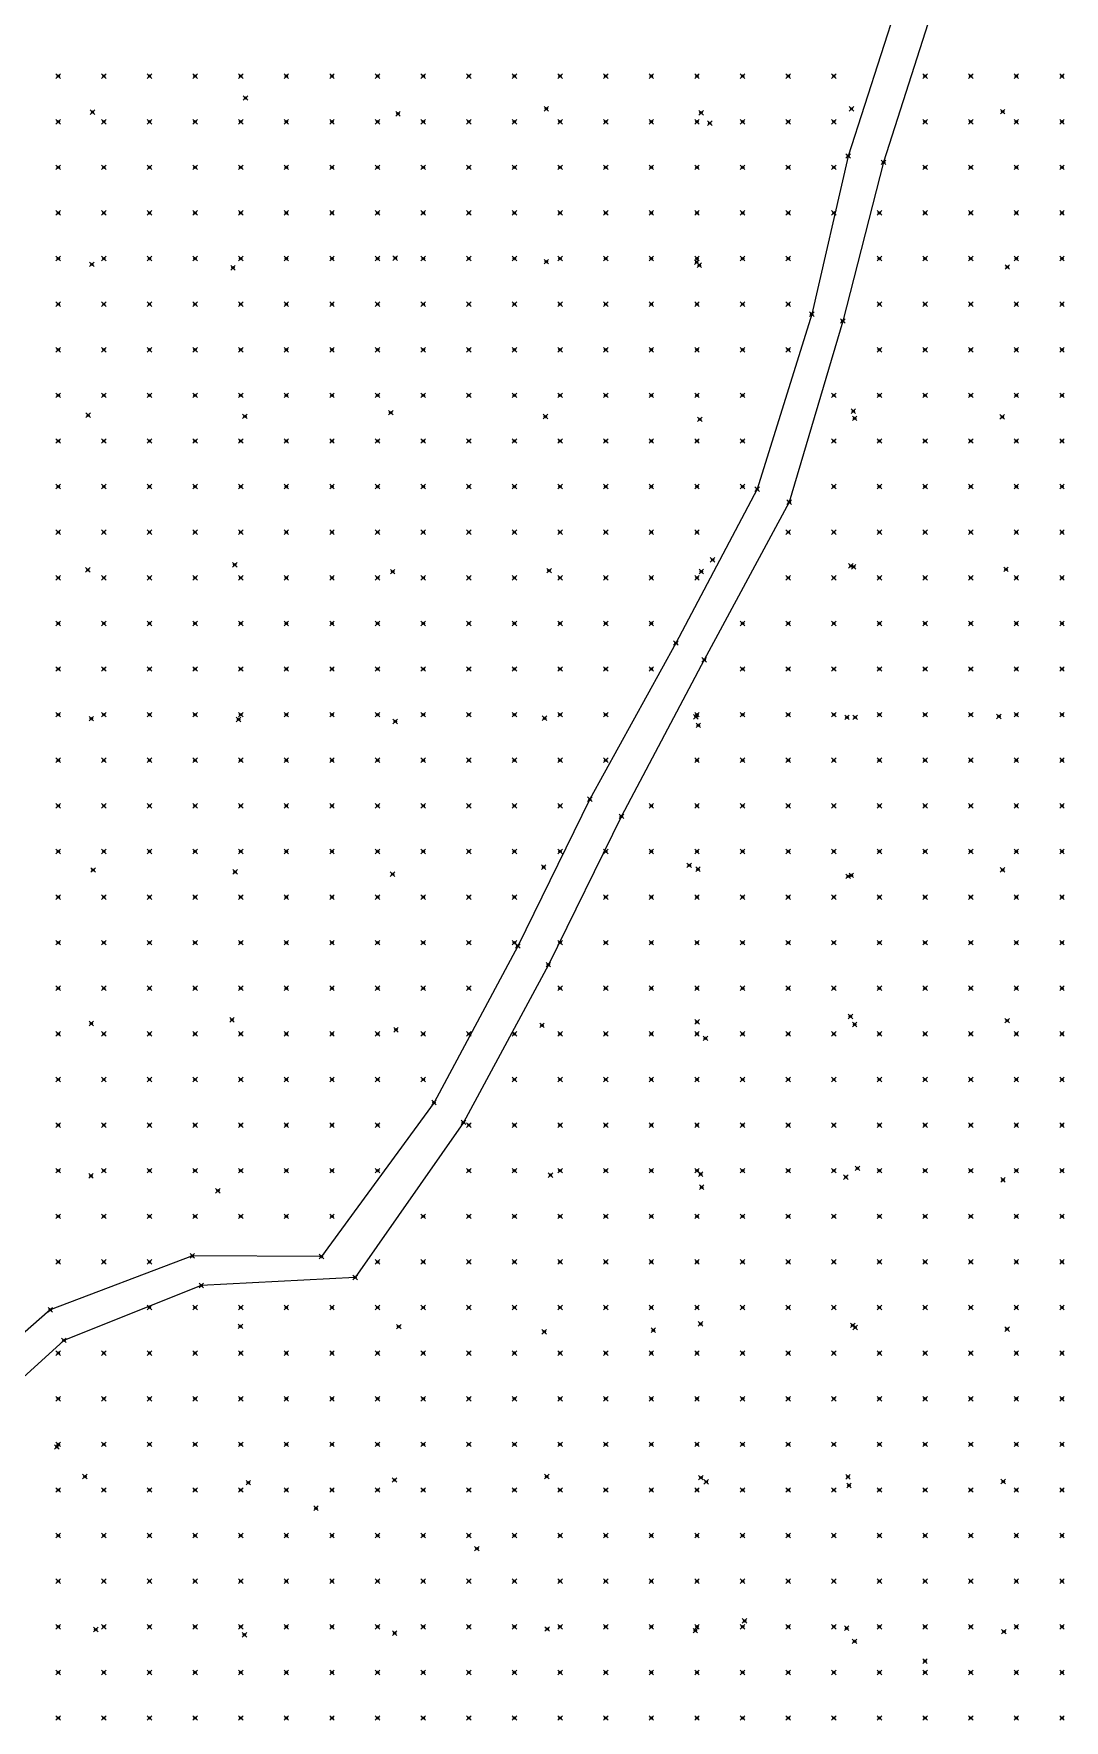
# Model space of a CAD drawing. Header units: metres. Extents: x 441556 to 446409, y 432338 to 461058.
# Drawn here: x 444858.8 to 444926.5, y 440774.5 to 440885.4 of the extents above; entities that cross this region are included whole.
import ezdxf

# ---------------------------------------------------------------- set-up
doc = ezdxf.new("R2010")
doc.units = ezdxf.units.M
doc.header["$MEASUREMENT"] = 0
doc.header["$PDMODE"] = 35
doc.header["$PDSIZE"] = 0.15
for name, color, linetype, lineweight in [('DTM-BRE-RevN_GRP_DRUM PAMANT', 2, 'Continuous', 0), ('DTM-BRE-RevN_GRP_DRUM PIATRA', 2, 'Continuous', 0), ('DTM-NOK-RevN_LIDAR_co_lidar', 91, 'Continuous', 0), ('DTM-NOK-RevN_RTK', 32, 'Continuous', 0)]:
    doc.layers.add(name, color=color, linetype=linetype, lineweight=lineweight)

msp = doc.modelspace()

# ---------------------------------------------------------------- linework, layer by layer
at = {"layer": 'DTM-BRE-RevN_GRP_DRUM PAMANT'}
for p, q in [((444915.522, 440887.313, 388.641), (444912.304, 440877.329, 387.371)), ((444912.304, 440877.329, 387.371), (444909.912, 440866.922, 386.005)), ((444909.912, 440866.922, 386.005), (444906.322, 440855.418, 385.282)), ((444906.322, 440855.418, 385.282), (444900.979, 440845.3, 385.228)), ((444900.979, 440845.3, 385.228), (444895.321, 440835.027, 385.068)), ((444895.321, 440835.027, 385.068), (444890.583, 440825.372, 384.664)), ((444890.583, 440825.372, 384.664), (444885.079, 440815.081, 384.125)), ((444885.079, 440815.081, 384.125), (444877.676, 440804.948, 383.599)), ((444869.192, 440804.994, 381.731), (444859.853, 440801.451, 380.256)), ((444877.676, 440804.948, 383.599), (444869.192, 440804.994, 381.731)), ((444859.853, 440801.451, 380.256), (444851.465, 440794.095, 379.085))]:
    msp.add_line(p, q, dxfattribs=at)
at = {"layer": 'DTM-BRE-RevN_GRP_DRUM PIATRA'}
for p, q in [((444917.741, 440886.641, 389.028), (444914.633, 440876.913, 387.647)), ((444914.633, 440876.913, 387.647), (444911.947, 440866.475, 386.136)), ((444911.947, 440866.475, 386.136), (444908.433, 440854.57, 385.927)), ((444908.433, 440854.57, 385.927), (444902.842, 440844.196, 385.701)), ((444902.842, 440844.196, 385.701), (444897.397, 440833.903, 385.505)), ((444897.397, 440833.903, 385.505), (444892.595, 440824.146, 385.123)), ((444892.595, 440824.146, 385.123), (444887.011, 440813.777, 384.571)), ((444887.011, 440813.777, 384.571), (444879.888, 440803.581, 383.789)), ((444879.888, 440803.581, 383.789), (444869.778, 440803.048, 381.875)), ((444869.778, 440803.048, 381.875), (444860.747, 440799.442, 380.363)), ((444860.747, 440799.442, 380.363), (444852.696, 440792.142, 379.257))]:
    msp.add_line(p, q, dxfattribs=at)
at = {"layer": 'DTM-NOK-RevN_LIDAR_co_lidar'}
for p in [(444860.374, 440882.582, 378.591), (444863.373, 440882.582, 379.017), (444866.373, 440882.582, 379.318), (444869.372, 440882.582, 379.574), (444872.371, 440882.582, 380.366), (444875.371, 440882.582, 381.952), (444878.37, 440882.582, 382.053), (444881.369, 440882.582, 382.319), (444884.369, 440882.582, 382.763), (444887.368, 440882.582, 383.264), (444890.367, 440882.582, 383.763), (444893.367, 440882.582, 384.239), (444896.366, 440882.582, 384.53), (444899.365, 440882.582, 385.067), (444902.365, 440882.582, 386.201), (444905.364, 440882.582, 386.858), (444908.363, 440882.582, 387.165), (444911.363, 440882.582, 387.511), (444917.361, 440882.582, 388.484), (444920.361, 440882.582, 389.036), (444923.36, 440882.582, 389.638), (444926.36, 440882.582, 390.246), (444860.374, 440879.583, 378.673), (444863.373, 440879.583, 379.066), (444866.373, 440879.583, 379.399), (444869.372, 440879.583, 379.663), (444872.371, 440879.583, 380.552), (444875.371, 440879.583, 381.988), (444878.37, 440879.583, 382.053), (444881.369, 440879.583, 382.299), (444884.369, 440879.583, 382.714), (444887.368, 440879.583, 383.195), (444890.367, 440879.583, 383.739), (444893.367, 440879.583, 384.198), (444896.366, 440879.583, 384.536), (444899.365, 440879.583, 385.031), (444902.365, 440879.583, 386.129), (444905.364, 440879.583, 386.742), (444908.363, 440879.583, 387.001), (444911.363, 440879.583, 387.313), (444917.361, 440879.583, 388.175), (444920.361, 440879.583, 388.721), (444923.36, 440879.583, 389.286), (444926.36, 440879.583, 389.868), (444860.374, 440876.583, 378.637), (444863.373, 440876.583, 379.087), (444866.373, 440876.583, 379.432), (444869.372, 440876.583, 379.71), (444872.371, 440876.583, 380.672), (444875.371, 440876.583, 381.962), (444878.37, 440876.583, 382.088), (444881.369, 440876.583, 382.315), (444884.369, 440876.583, 382.705), (444887.368, 440876.583, 383.212), (444890.367, 440876.583, 383.699), (444893.367, 440876.583, 384.201), (444896.366, 440876.583, 384.516), (444899.365, 440876.583, 384.967), (444902.365, 440876.583, 385.938), (444905.364, 440876.583, 386.527), (444908.363, 440876.583, 386.75), (444911.363, 440876.583, 387), (444917.361, 440876.583, 387.754), (444920.361, 440876.583, 388.221), (444923.36, 440876.583, 388.786), (444926.36, 440876.583, 389.397), (444860.374, 440873.584, 378.66), (444863.373, 440873.584, 379.083), (444866.373, 440873.584, 379.432), (444869.372, 440873.584, 379.799), (444872.371, 440873.584, 380.785), (444875.371, 440873.584, 382.045), (444878.37, 440873.584, 382.099), (444881.369, 440873.584, 382.29), (444884.369, 440873.584, 382.692), (444887.368, 440873.584, 383.159), (444890.367, 440873.584, 383.665), (444893.367, 440873.584, 384.027), (444896.366, 440873.584, 384.444), (444899.365, 440873.584, 384.948), (444902.365, 440873.584, 385.701), (444905.364, 440873.584, 386.218), (444908.363, 440873.584, 386.419), (444911.363, 440873.584, 386.606), (444914.362, 440873.584, 386.938), (444917.361, 440873.584, 387.388), (444920.361, 440873.584, 387.897), (444923.36, 440873.584, 388.442), (444926.36, 440873.584, 389.044), (444860.374, 440870.585, 378.636), (444863.373, 440870.585, 379.035), (444866.373, 440870.585, 379.434), (444869.372, 440870.585, 379.946), (444872.371, 440870.585, 380.815), (444875.371, 440870.585, 381.984), (444878.37, 440870.585, 382.013), (444881.369, 440870.585, 382.186), (444884.369, 440870.585, 382.591), (444887.368, 440870.585, 383.076), (444890.367, 440870.585, 383.518), (444893.367, 440870.585, 383.959), (444896.366, 440870.585, 384.465), (444899.365, 440870.585, 384.924), (444902.365, 440870.585, 385.416), (444905.364, 440870.585, 385.844), (444908.363, 440870.585, 386.016), (444914.362, 440870.585, 386.62), (444917.361, 440870.585, 387.316), (444920.361, 440870.585, 388.046), (444923.36, 440870.585, 388.585), (444926.36, 440870.585, 389.172), (444860.374, 440867.585, 378.734), (444863.373, 440867.585, 379.163), (444866.373, 440867.585, 379.602), (444869.372, 440867.585, 380.163), (444872.371, 440867.585, 380.921), (444875.371, 440867.585, 381.868), (444878.37, 440867.585, 381.901), (444881.369, 440867.585, 382.045), (444884.369, 440867.585, 382.403), (444887.368, 440867.585, 382.832), (444890.367, 440867.585, 383.202), (444893.367, 440867.585, 383.65), (444896.366, 440867.585, 384.178), (444899.365, 440867.585, 384.665), (444902.365, 440867.585, 385.223), (444905.364, 440867.585, 385.576), (444908.363, 440867.585, 385.736), (444914.362, 440867.585, 386.444), (444917.361, 440867.585, 387.311), (444920.361, 440867.585, 388.353), (444923.36, 440867.585, 389.087), (444926.36, 440867.585, 389.714), (444860.374, 440864.586, 378.524), (444863.373, 440864.586, 378.904), (444866.373, 440864.586, 379.363), (444869.372, 440864.586, 379.906), (444872.371, 440864.586, 380.518), (444875.371, 440864.586, 381.484), (444878.37, 440864.586, 381.791), (444881.369, 440864.586, 381.835), (444884.369, 440864.586, 382.099), (444887.368, 440864.586, 382.532), (444890.367, 440864.586, 382.869), (444893.367, 440864.586, 383.141), (444896.366, 440864.586, 383.579), (444899.365, 440864.586, 384.057), (444902.365, 440864.586, 384.604), (444905.364, 440864.586, 385.104), (444908.363, 440864.586, 385.499), (444914.362, 440864.586, 386.412), (444917.361, 440864.586, 387.521), (444920.361, 440864.586, 388.726), (444923.36, 440864.586, 389.513), (444926.36, 440864.586, 390.206), (444860.374, 440861.587, 377.865), (444863.373, 440861.587, 378.106), (444866.373, 440861.587, 378.468), (444869.372, 440861.587, 378.928), (444872.371, 440861.587, 379.498), (444875.371, 440861.587, 380.324), (444878.37, 440861.587, 381.265), (444881.369, 440861.587, 381.685), (444884.369, 440861.587, 381.782), (444887.368, 440861.587, 382.125), (444890.367, 440861.587, 382.467), (444893.367, 440861.587, 382.764), (444896.366, 440861.587, 383.154), (444899.365, 440861.587, 383.606), (444902.365, 440861.587, 384.183), (444905.364, 440861.587, 384.83), (444911.363, 440861.587, 385.816), (444914.362, 440861.587, 386.63), (444917.361, 440861.587, 387.924), (444920.361, 440861.587, 389.053), (444923.36, 440861.587, 389.767), (444926.36, 440861.587, 390.521), (444860.374, 440858.587, 376.673), (444863.373, 440858.587, 376.964), (444866.373, 440858.587, 377.468), (444869.372, 440858.587, 378.016), (444872.371, 440858.587, 378.608), (444875.371, 440858.587, 379.269), (444878.37, 440858.587, 380.302), (444881.369, 440858.587, 380.986), (444884.369, 440858.587, 381.512), (444887.368, 440858.587, 381.79), (444890.367, 440858.587, 382.074), (444893.367, 440858.587, 382.48), (444896.366, 440858.587, 382.946), (444899.365, 440858.587, 383.491), (444902.365, 440858.587, 384.095), (444905.364, 440858.587, 384.745), (444911.363, 440858.587, 385.964), (444914.362, 440858.587, 386.784), (444917.361, 440858.587, 388.126), (444920.361, 440858.587, 389.283), (444923.36, 440858.587, 389.92), (444926.36, 440858.587, 390.695), (444860.374, 440855.588, 375.788), (444863.373, 440855.588, 376.27), (444866.373, 440855.588, 376.902), (444869.372, 440855.588, 377.636), (444872.371, 440855.588, 378.317), (444875.371, 440855.588, 378.952), (444878.37, 440855.588, 379.655), (444881.369, 440855.588, 380.228), (444884.369, 440855.588, 380.973), (444887.368, 440855.588, 381.461), (444890.367, 440855.588, 381.858), (444893.367, 440855.588, 382.415), (444896.366, 440855.588, 382.955), (444899.365, 440855.588, 383.54), (444902.365, 440855.588, 384.184), (444905.364, 440855.588, 384.892), (444911.363, 440855.588, 386.206), (444914.362, 440855.588, 386.881), (444917.361, 440855.588, 388.199), (444920.361, 440855.588, 389.452), (444923.36, 440855.588, 390.043), (444926.36, 440855.588, 390.813), (444860.374, 440852.589, 376.088), (444863.373, 440852.589, 376.89), (444866.373, 440852.589, 377.506), (444869.372, 440852.589, 378.239), (444872.371, 440852.589, 378.778), (444875.371, 440852.589, 379.578), (444878.37, 440852.589, 380.052), (444881.369, 440852.589, 380.496), (444884.369, 440852.589, 381.194), (444887.368, 440852.589, 381.69), (444890.367, 440852.589, 382.046), (444893.367, 440852.589, 382.553), (444896.366, 440852.589, 383.125), (444899.365, 440852.589, 383.764), (444902.365, 440852.589, 384.482), (444908.363, 440852.589, 385.948), (444911.363, 440852.589, 386.449), (444914.362, 440852.589, 387.081), (444917.361, 440852.589, 388.331), (444920.361, 440852.589, 389.522), (444923.36, 440852.589, 390.151), (444926.36, 440852.589, 390.913), (444860.374, 440849.589, 377.183), (444863.373, 440849.589, 378.078), (444866.373, 440849.589, 378.713), (444869.372, 440849.589, 379.315), (444872.371, 440849.589, 379.824), (444875.371, 440849.589, 380.518), (444878.37, 440849.589, 380.999), (444881.369, 440849.589, 381.502), (444884.369, 440849.589, 381.804), (444887.368, 440849.589, 382.093), (444890.367, 440849.589, 382.414), (444893.367, 440849.589, 382.893), (444896.366, 440849.589, 383.496), (444899.365, 440849.589, 384.193), (444902.365, 440849.589, 384.862), (444908.363, 440849.589, 386.221), (444911.363, 440849.589, 386.625), (444914.362, 440849.589, 387.309), (444917.361, 440849.589, 388.546), (444920.361, 440849.589, 389.613), (444923.36, 440849.589, 390.244), (444926.36, 440849.589, 391.013), (444860.374, 440846.59, 378.099), (444863.373, 440846.59, 378.805), (444866.373, 440846.59, 379.46), (444869.372, 440846.59, 380.018), (444872.371, 440846.59, 380.629), (444875.371, 440846.59, 381.138), (444878.37, 440846.59, 381.796), (444881.369, 440846.59, 382.093), (444884.369, 440846.59, 382.04), (444887.368, 440846.59, 382.349), (444890.367, 440846.59, 382.823), (444893.367, 440846.59, 383.396), (444896.366, 440846.59, 383.99), (444899.365, 440846.59, 384.631), (444905.364, 440846.59, 385.855), (444908.363, 440846.59, 386.39), (444911.363, 440846.59, 386.735), (444914.362, 440846.59, 387.481), (444917.361, 440846.59, 388.752), (444920.361, 440846.59, 389.767), (444923.36, 440846.59, 390.367), (444926.36, 440846.59, 391.155), (444860.374, 440843.591, 378.457), (444863.373, 440843.591, 379.054), (444866.373, 440843.591, 379.699), (444869.372, 440843.591, 380.272), (444872.371, 440843.591, 380.842), (444875.371, 440843.591, 381.449), (444878.37, 440843.591, 382.27), (444881.369, 440843.591, 382.226), (444884.369, 440843.591, 382.271), (444887.368, 440843.591, 382.646), (444890.367, 440843.591, 383.228), (444893.367, 440843.591, 383.793), (444896.366, 440843.591, 384.35), (444899.365, 440843.591, 384.918), (444905.364, 440843.591, 386.071), (444908.363, 440843.591, 386.484), (444911.363, 440843.591, 386.854), (444914.362, 440843.591, 387.794), (444917.361, 440843.591, 389.049), (444920.361, 440843.591, 389.879), (444923.36, 440843.591, 390.488), (444926.36, 440843.591, 391.302), (444860.374, 440840.591, 378.442), (444863.373, 440840.591, 379.046), (444866.373, 440840.591, 379.699), (444869.372, 440840.591, 380.248), (444872.371, 440840.591, 380.789), (444875.371, 440840.591, 381.497), (444878.37, 440840.591, 382.455), (444881.369, 440840.591, 382.435), (444884.369, 440840.591, 382.62), (444887.368, 440840.591, 382.939), (444890.367, 440840.591, 383.555), (444893.367, 440840.591, 384.069), (444896.366, 440840.591, 384.584), (444902.365, 440840.591, 385.758), (444905.364, 440840.591, 386.26), (444908.363, 440840.591, 386.578), (444911.363, 440840.591, 387.019), (444914.362, 440840.591, 388.195), (444917.361, 440840.591, 389.384), (444920.361, 440840.591, 389.967), (444923.36, 440840.591, 390.587), (444926.36, 440840.591, 391.399), (444860.374, 440837.592, 378.18), (444863.373, 440837.592, 378.766), (444866.373, 440837.592, 379.403), (444869.372, 440837.592, 379.97), (444872.371, 440837.592, 380.55), (444875.371, 440837.592, 381.413), (444878.37, 440837.592, 382.557), (444881.369, 440837.592, 382.612), (444884.369, 440837.592, 382.879), (444887.368, 440837.592, 383.284), (444890.367, 440837.592, 383.871), (444893.367, 440837.592, 384.393), (444896.366, 440837.592, 384.859), (444902.365, 440837.592, 385.953), (444905.364, 440837.592, 386.434), (444908.363, 440837.592, 386.701), (444911.363, 440837.592, 387.234), (444914.362, 440837.592, 388.431), (444917.361, 440837.592, 389.499), (444920.361, 440837.592, 390.08), (444923.36, 440837.592, 390.753), (444926.36, 440837.592, 391.534), (444860.374, 440834.593, 377.483), (444863.373, 440834.593, 378.058), (444866.373, 440834.593, 378.746), (444869.372, 440834.593, 379.479), (444872.371, 440834.593, 380.297), (444875.371, 440834.593, 381.463), (444878.37, 440834.593, 382.65), (444881.369, 440834.593, 382.75), (444884.369, 440834.593, 383.033), (444887.368, 440834.593, 383.5), (444890.367, 440834.593, 384.046), (444893.367, 440834.593, 384.595), (444899.365, 440834.593, 385.646), (444902.365, 440834.593, 386.168), (444905.364, 440834.593, 386.578), (444908.363, 440834.593, 386.845), (444911.363, 440834.593, 387.533), (444914.362, 440834.593, 388.748), (444917.361, 440834.593, 389.67), (444920.361, 440834.593, 390.207), (444923.36, 440834.593, 390.928), (444926.36, 440834.593, 391.733), (444860.374, 440831.593, 376.529), (444863.373, 440831.593, 377.157), (444866.373, 440831.593, 377.895), (444869.372, 440831.593, 378.919), (444872.371, 440831.593, 380.053), (444875.371, 440831.593, 381.498), (444878.37, 440831.593, 382.718), (444881.369, 440831.593, 382.828), (444884.369, 440831.593, 383.173), (444887.368, 440831.593, 383.672), (444890.367, 440831.593, 384.258), (444893.367, 440831.593, 384.755), (444896.366, 440831.593, 385.357), (444899.365, 440831.593, 385.949), (444902.365, 440831.593, 386.459), (444905.364, 440831.593, 386.795), (444908.363, 440831.593, 387.07), (444911.363, 440831.593, 387.87), (444914.362, 440831.593, 389.063), (444917.361, 440831.593, 389.871), (444920.361, 440831.593, 390.373), (444923.36, 440831.593, 391.091), (444926.36, 440831.593, 391.884), (444860.374, 440828.594, 376.575), (444863.373, 440828.594, 377.098), (444866.373, 440828.594, 377.81), (444869.372, 440828.594, 378.924), (444872.371, 440828.594, 380.262), (444875.371, 440828.594, 381.781), (444878.37, 440828.594, 382.783), (444881.369, 440828.594, 382.903), (444884.369, 440828.594, 383.221), (444887.368, 440828.594, 383.695), (444890.367, 440828.594, 384.336), (444896.366, 440828.594, 385.48), (444899.365, 440828.594, 386.098), (444902.365, 440828.594, 386.62), (444905.364, 440828.594, 386.927), (444908.363, 440828.594, 387.334), (444911.363, 440828.594, 388.258), (444914.362, 440828.594, 389.341), (444917.361, 440828.594, 390.017), (444920.361, 440828.594, 390.559), (444923.36, 440828.594, 391.33), (444926.36, 440828.594, 392.107), (444860.374, 440825.595, 377.799), (444863.373, 440825.595, 378.186), (444866.373, 440825.595, 378.717), (444869.372, 440825.595, 379.547), (444872.371, 440825.595, 380.583), (444875.371, 440825.595, 381.788), (444878.37, 440825.595, 382.884), (444881.369, 440825.595, 382.968), (444884.369, 440825.595, 383.347), (444887.368, 440825.595, 383.807), (444890.367, 440825.595, 384.363), (444893.367, 440825.595, 385.019), (444896.366, 440825.595, 385.659), (444899.365, 440825.595, 386.272), (444902.365, 440825.595, 386.776), (444905.364, 440825.595, 387.076), (444908.363, 440825.595, 387.519), (444911.363, 440825.595, 388.553), (444914.362, 440825.595, 389.586), (444917.361, 440825.595, 390.182), (444920.361, 440825.595, 390.758), (444923.36, 440825.595, 391.492), (444926.36, 440825.595, 392.24), (444860.374, 440822.595, 378.692), (444863.373, 440822.595, 379.161), (444866.373, 440822.595, 379.659), (444869.372, 440822.595, 380.306), (444872.371, 440822.595, 380.994), (444875.371, 440822.595, 381.975), (444878.37, 440822.595, 383.017), (444881.369, 440822.595, 383.13), (444884.369, 440822.595, 383.554), (444887.368, 440822.595, 384.056), (444893.367, 440822.595, 385.296), (444896.366, 440822.595, 385.908), (444899.365, 440822.595, 386.487), (444902.365, 440822.595, 386.948), (444905.364, 440822.595, 387.199), (444908.363, 440822.595, 387.851), (444911.363, 440822.595, 389.067), (444914.362, 440822.595, 389.943), (444917.361, 440822.595, 390.426), (444920.361, 440822.595, 391.024), (444923.36, 440822.595, 391.695), (444926.36, 440822.595, 392.458), (444860.374, 440819.596, 379.169), (444863.373, 440819.596, 379.7), (444866.373, 440819.596, 380.213), (444869.372, 440819.596, 380.803), (444872.371, 440819.596, 381.352), (444875.371, 440819.596, 382.441), (444878.37, 440819.596, 383.216), (444881.369, 440819.596, 383.267), (444884.369, 440819.596, 383.706), (444887.368, 440819.596, 384.219), (444890.367, 440819.596, 384.817), (444893.367, 440819.596, 385.429), (444896.366, 440819.596, 386.064), (444899.365, 440819.596, 386.649), (444902.365, 440819.596, 387.092), (444905.364, 440819.596, 387.364), (444908.363, 440819.596, 388.326), (444911.363, 440819.596, 389.503), (444914.362, 440819.596, 390.184), (444917.361, 440819.596, 390.702), (444920.361, 440819.596, 391.38), (444923.36, 440819.596, 392.049), (444926.36, 440819.596, 392.722), (444860.374, 440816.597, 379.547), (444863.373, 440816.597, 380.114), (444866.373, 440816.597, 380.61), (444869.372, 440816.597, 380.999), (444872.371, 440816.597, 381.534), (444875.371, 440816.597, 383.03), (444878.37, 440816.597, 383.329), (444881.369, 440816.597, 383.391), (444884.369, 440816.597, 383.829), (444890.367, 440816.597, 384.97), (444893.367, 440816.597, 385.605), (444896.366, 440816.597, 386.228), (444899.365, 440816.597, 386.787), (444902.365, 440816.597, 387.238), (444905.364, 440816.597, 387.658), (444908.363, 440816.597, 388.65), (444911.363, 440816.597, 389.703), (444914.362, 440816.597, 390.37), (444917.361, 440816.597, 390.986), (444920.361, 440816.597, 391.698), (444923.36, 440816.597, 392.39), (444926.36, 440816.597, 393.106), (444860.374, 440813.597, 379.676), (444863.373, 440813.597, 380.205), (444866.373, 440813.597, 380.762), (444869.372, 440813.597, 381.189), (444872.371, 440813.597, 381.674), (444875.371, 440813.597, 383.03), (444878.37, 440813.597, 383.414), (444881.369, 440813.597, 383.54), (444887.368, 440813.597, 384.571), (444890.367, 440813.597, 385.177), (444893.367, 440813.597, 385.817), (444896.366, 440813.597, 386.436), (444899.365, 440813.597, 387.007), (444902.365, 440813.597, 387.383), (444905.364, 440813.597, 387.835), (444908.363, 440813.597, 388.905), (444911.363, 440813.597, 389.898), (444914.362, 440813.597, 390.555), (444917.361, 440813.597, 391.239), (444920.361, 440813.597, 391.976), (444923.36, 440813.597, 392.685), (444926.36, 440813.597, 393.394), (444860.374, 440810.598, 379.828), (444863.373, 440810.598, 380.387), (444866.373, 440810.598, 380.918), (444869.372, 440810.598, 381.343), (444872.371, 440810.598, 382.003), (444875.371, 440810.598, 383.47), (444878.37, 440810.598, 383.462), (444881.369, 440810.598, 383.648), (444887.368, 440810.598, 384.658), (444890.367, 440810.598, 385.336), (444893.367, 440810.598, 385.963), (444896.366, 440810.598, 386.553), (444899.365, 440810.598, 387.119), (444902.365, 440810.598, 387.438), (444905.364, 440810.598, 388.043), (444908.363, 440810.598, 389.309), (444911.363, 440810.598, 390.203), (444914.362, 440810.598, 390.753), (444917.361, 440810.598, 391.452), (444920.361, 440810.598, 392.186), (444923.36, 440810.598, 392.927), (444926.36, 440810.598, 393.643), (444860.374, 440807.598, 379.973), (444863.373, 440807.598, 380.506), (444866.373, 440807.598, 381.01), (444869.372, 440807.598, 381.553), (444872.371, 440807.598, 382.327), (444875.371, 440807.598, 383.427), (444878.37, 440807.598, 383.461), (444884.369, 440807.598, 384.258), (444887.368, 440807.598, 384.862), (444890.367, 440807.598, 385.478), (444893.367, 440807.598, 386.086), (444896.366, 440807.598, 386.681), (444899.365, 440807.598, 387.243), (444902.365, 440807.598, 387.539), (444905.364, 440807.598, 388.361), (444908.363, 440807.598, 389.625), (444911.363, 440807.598, 390.415), (444914.362, 440807.598, 390.981), (444917.361, 440807.598, 391.714), (444920.361, 440807.598, 392.448), (444923.36, 440807.598, 393.156), (444926.36, 440807.598, 393.845), (444860.374, 440804.599, 380.039), (444863.373, 440804.599, 380.507), (444866.373, 440804.599, 380.949), (444881.369, 440804.599, 383.822), (444884.369, 440804.599, 384.43), (444887.368, 440804.599, 385.053), (444890.367, 440804.599, 385.684), (444893.367, 440804.599, 386.285), (444896.366, 440804.599, 386.867), (444899.365, 440804.599, 387.335), (444902.365, 440804.599, 387.648), (444905.364, 440804.599, 388.611), (444908.363, 440804.599, 389.832), (444911.363, 440804.599, 390.593), (444914.362, 440804.599, 391.242), (444917.361, 440804.599, 392.005), (444920.361, 440804.599, 392.721), (444923.36, 440804.599, 393.453), (444926.36, 440804.599, 394.163), (444866.373, 440801.6, 381.14), (444869.372, 440801.6, 381.908), (444872.371, 440801.6, 382.535), (444875.371, 440801.6, 382.918), (444878.37, 440801.6, 383.372), (444881.369, 440801.6, 383.859), (444884.369, 440801.6, 384.532), (444887.368, 440801.6, 385.204), (444890.367, 440801.6, 385.816), (444893.367, 440801.6, 386.341), (444896.366, 440801.6, 386.881), (444899.365, 440801.6, 387.322), (444902.365, 440801.6, 387.833), (444905.364, 440801.6, 389.136), (444908.363, 440801.6, 390.167), (444911.363, 440801.6, 390.782), (444914.362, 440801.6, 391.466), (444917.361, 440801.6, 392.249), (444920.361, 440801.6, 393.026), (444923.36, 440801.6, 393.763), (444926.36, 440801.6, 394.484), (444860.374, 440798.6, 380.101), (444863.373, 440798.6, 380.705), (444866.373, 440798.6, 381.575), (444869.372, 440798.6, 382.221), (444872.371, 440798.6, 382.673), (444875.371, 440798.6, 383.07), (444878.37, 440798.6, 383.559), (444881.369, 440798.6, 384.055), (444884.369, 440798.6, 384.696), (444887.368, 440798.6, 385.324), (444890.367, 440798.6, 385.932), (444893.367, 440798.6, 386.5), (444896.366, 440798.6, 387.054), (444899.365, 440798.6, 387.485), (444902.365, 440798.6, 388.235), (444905.364, 440798.6, 389.563), (444908.363, 440798.6, 390.391), (444911.363, 440798.6, 390.956), (444914.362, 440798.6, 391.697), (444917.361, 440798.6, 392.486), (444920.361, 440798.6, 393.261), (444923.36, 440798.6, 394.014), (444926.36, 440798.6, 394.744), (444860.374, 440795.601, 380.414), (444863.373, 440795.601, 381.158), (444866.373, 440795.601, 381.836), (444869.372, 440795.601, 382.247), (444872.371, 440795.601, 382.714), (444875.371, 440795.601, 383.255), (444878.37, 440795.601, 383.797), (444881.369, 440795.601, 384.38), (444884.369, 440795.601, 384.992), (444887.368, 440795.601, 385.59), (444890.367, 440795.601, 386.198), (444893.367, 440795.601, 386.797), (444896.366, 440795.601, 387.355), (444899.365, 440795.601, 387.924), (444902.365, 440795.601, 388.685), (444905.364, 440795.601, 389.65), (444908.363, 440795.601, 390.36), (444911.363, 440795.601, 391.124), (444914.362, 440795.601, 391.939), (444917.361, 440795.601, 392.725), (444920.361, 440795.601, 393.53), (444923.36, 440795.601, 394.25), (444926.36, 440795.601, 394.96), (444860.374, 440792.602, 380.964), (444863.373, 440792.602, 381.522), (444866.373, 440792.602, 381.921), (444869.372, 440792.602, 382.28), (444872.371, 440792.602, 382.815), (444875.371, 440792.602, 383.353), (444878.37, 440792.602, 383.959), (444881.369, 440792.602, 384.602), (444884.369, 440792.602, 385.22), (444887.368, 440792.602, 385.866), (444890.367, 440792.602, 386.493), (444893.367, 440792.602, 387.124), (444896.366, 440792.602, 387.738), (444899.365, 440792.602, 388.342), (444902.365, 440792.602, 389.041), (444905.364, 440792.602, 389.795), (444908.363, 440792.602, 390.458), (444911.363, 440792.602, 391.234), (444914.362, 440792.602, 392.031), (444917.361, 440792.602, 392.917), (444920.361, 440792.602, 393.805), (444923.36, 440792.602, 394.46), (444926.36, 440792.602, 395.192), (444860.374, 440789.602, 381.274), (444863.373, 440789.602, 381.597), (444866.373, 440789.602, 381.945), (444869.372, 440789.602, 382.374), (444872.371, 440789.602, 382.915), (444875.371, 440789.602, 383.5), (444878.37, 440789.602, 384.146), (444881.369, 440789.602, 384.763), (444884.369, 440789.602, 385.411), (444887.368, 440789.602, 386.076), (444890.367, 440789.602, 386.713), (444893.367, 440789.602, 387.375), (444896.366, 440789.602, 388.057), (444899.365, 440789.602, 388.68), (444902.365, 440789.602, 389.394), (444905.364, 440789.602, 390.121), (444908.363, 440789.602, 390.817), (444911.363, 440789.602, 391.539), (444914.362, 440789.602, 392.279), (444917.361, 440789.602, 393.13), (444920.361, 440789.602, 393.944), (444923.36, 440789.602, 394.606), (444926.36, 440789.602, 395.426), (444860.374, 440786.603, 381.361), (444863.373, 440786.603, 381.643), (444866.373, 440786.603, 382.087), (444869.372, 440786.603, 382.593), (444872.371, 440786.603, 383.129), (444875.371, 440786.603, 383.761), (444878.37, 440786.603, 384.362), (444881.369, 440786.603, 384.939), (444884.369, 440786.603, 385.566), (444887.368, 440786.603, 386.252), (444890.367, 440786.603, 386.918), (444893.367, 440786.603, 387.583), (444896.366, 440786.603, 388.235), (444899.365, 440786.603, 388.895), (444902.365, 440786.603, 389.641), (444905.364, 440786.603, 390.369), (444908.363, 440786.603, 391.124), (444911.363, 440786.603, 391.869), (444914.362, 440786.603, 392.629), (444917.361, 440786.603, 393.43), (444920.361, 440786.603, 394.185), (444923.36, 440786.603, 394.92), (444926.36, 440786.603, 395.74), (444860.374, 440783.604, 381.44), (444863.373, 440783.604, 381.763), (444866.373, 440783.604, 382.278), (444869.372, 440783.604, 382.847), (444872.371, 440783.604, 383.418), (444875.371, 440783.604, 384.045), (444878.37, 440783.604, 384.611), (444881.369, 440783.604, 385.155), (444884.369, 440783.604, 385.753), (444887.368, 440783.604, 386.44), (444890.367, 440783.604, 387.117), (444893.367, 440783.604, 387.771), (444896.366, 440783.604, 388.393), (444899.365, 440783.604, 389.09), (444902.365, 440783.604, 389.836), (444905.364, 440783.604, 390.569), (444908.363, 440783.604, 391.318), (444911.363, 440783.604, 392.069), (444914.362, 440783.604, 392.852), (444917.361, 440783.604, 393.672), (444920.361, 440783.604, 394.474), (444923.36, 440783.604, 395.267), (444926.36, 440783.604, 396.079), (444860.374, 440780.604, 381.638), (444863.373, 440780.604, 381.988), (444866.373, 440780.604, 382.461), (444869.372, 440780.604, 383.024), (444872.371, 440780.604, 383.617), (444875.371, 440780.604, 384.257), (444878.37, 440780.604, 384.855), (444881.369, 440780.604, 385.399), (444884.369, 440780.604, 386.017), (444887.368, 440780.604, 386.669), (444890.367, 440780.604, 387.306), (444893.367, 440780.604, 387.943), (444896.366, 440780.604, 388.598), (444899.365, 440780.604, 389.324), (444902.365, 440780.604, 390.044), (444905.364, 440780.604, 390.773), (444908.363, 440780.604, 391.506), (444911.363, 440780.604, 392.261), (444914.362, 440780.604, 393.041), (444917.361, 440780.604, 393.863), (444920.361, 440780.604, 394.685), (444923.36, 440780.604, 395.488), (444926.36, 440780.604, 396.335), (444860.374, 440777.605, 381.859), (444863.373, 440777.605, 382.234), (444866.373, 440777.605, 382.653), (444869.372, 440777.605, 383.188), (444872.371, 440777.605, 383.769), (444875.371, 440777.605, 384.407), (444878.37, 440777.605, 385.076), (444881.369, 440777.605, 385.654), (444884.369, 440777.605, 386.281), (444887.368, 440777.605, 386.897), (444890.367, 440777.605, 387.515), (444893.367, 440777.605, 388.166), (444896.366, 440777.605, 388.87), (444899.365, 440777.605, 389.567), (444902.365, 440777.605, 390.27), (444905.364, 440777.605, 390.997), (444908.363, 440777.605, 391.739), (444911.363, 440777.605, 392.493), (444914.362, 440777.605, 393.274), (444917.361, 440777.605, 394.091), (444920.361, 440777.605, 394.909), (444923.36, 440777.605, 395.729), (444926.36, 440777.605, 396.588), (444860.374, 440774.606, 381.975), (444863.373, 440774.606, 382.356), (444866.373, 440774.606, 382.798), (444869.372, 440774.606, 383.364), (444872.371, 440774.606, 383.96), (444875.371, 440774.606, 384.587), (444878.37, 440774.606, 385.29), (444881.369, 440774.606, 385.905), (444884.369, 440774.606, 386.528), (444887.368, 440774.606, 387.151), (444890.367, 440774.606, 387.763), (444893.367, 440774.606, 388.451), (444896.366, 440774.606, 389.18), (444899.365, 440774.606, 389.838), (444902.365, 440774.606, 390.55), (444905.364, 440774.606, 391.292), (444908.363, 440774.606, 392.029), (444911.363, 440774.606, 392.769), (444914.362, 440774.606, 393.534), (444917.361, 440774.606, 394.338), (444920.361, 440774.606, 395.17), (444923.36, 440774.606, 396.023), (444926.36, 440774.606, 396.884)]:
    msp.add_point(p, dxfattribs=at)
at = {"layer": 'DTM-NOK-RevN_RTK'}
for p in [(444872.685, 440881.142, 380.873), (444862.628, 440880.216, 379.247), (444882.713, 440880.109, 382.676), (444892.46, 440880.435, 384.31), (444902.636, 440880.174, 386.561), (444912.522, 440880.432, 387.716), (444922.462, 440880.248, 389.393), (444903.206, 440879.488, 386.749), (444912.304, 440877.329, 387.371), (444914.633, 440876.913, 387.647), (444862.583, 440870.206, 379.2), (444871.86, 440869.981, 380.811), (444882.527, 440870.616, 382.513), (444892.463, 440870.382, 384.001), (444902.348, 440870.348, 385.531), (444902.518, 440870.147, 385.592), (444922.765, 440870.029, 388.627), (444909.912, 440866.922, 386.005), (444911.947, 440866.475, 386.136), (444862.341, 440860.281, 377.688), (444872.643, 440860.21, 379.228), (444882.235, 440860.447, 381.755), (444892.403, 440860.193, 382.636), (444902.553, 440860.011, 384.317), (444912.641, 440860.547, 386.196), (444912.731, 440860.076, 386.184), (444922.432, 440860.17, 389.78), (444906.322, 440855.418, 385.282), (444908.433, 440854.57, 385.927), (444862.32, 440850.108, 377.814), (444871.978, 440850.448, 379.838), (444882.361, 440849.99, 382.051), (444892.643, 440850.062, 382.785), (444902.651, 440849.998, 384.996), (444903.389, 440850.77, 385.114), (444912.486, 440850.372, 386.777), (444912.664, 440850.312, 386.776), (444922.68, 440850.146, 390.15), (444900.979, 440845.3, 385.228), (444902.842, 440844.196, 385.701), (444862.553, 440840.325, 379.106), (444872.229, 440840.277, 380.926), (444882.53, 440840.145, 382.676), (444892.345, 440840.354, 383.987), (444902.293, 440840.449, 385.922), (444902.457, 440839.887, 385.968), (444912.225, 440840.411, 387.183), (444912.764, 440840.416, 387.411), (444922.211, 440840.473, 390.417), (444895.321, 440835.027, 385.068), (444897.397, 440833.903, 385.505), (444862.667, 440830.375, 376.87), (444871.999, 440830.248, 379.987), (444882.351, 440830.098, 383.08), (444892.286, 440830.563, 384.722), (444901.856, 440830.68, 386.5), (444902.435, 440830.424, 386.676), (444912.31, 440829.956, 388.491), (444912.515, 440830.025, 388.5), (444922.456, 440830.38, 391.063), (444890.583, 440825.372, 384.664), (444892.595, 440824.146, 385.123), (444862.551, 440820.28, 379.652), (444871.796, 440820.519, 381.048), (444882.576, 440819.869, 383.477), (444892.176, 440820.161, 385.221), (444902.374, 440820.382, 387.26), (444912.453, 440820.743, 390.048), (444912.731, 440820.219, 390.03), (444922.757, 440820.465, 391.941), (444902.922, 440819.305, 387.411), (444885.079, 440815.081, 384.125), (444887.011, 440813.777, 384.571), (444862.527, 440810.255, 380.334), (444892.735, 440810.311, 385.861), (444902.607, 440810.377, 387.718), (444912.152, 440810.177, 390.4), (444912.918, 440810.751, 390.472), (444922.484, 440809.995, 392.869), (444870.87, 440809.277, 381.524), (444902.676, 440809.509, 387.744), (444869.192, 440804.994, 381.731), (444877.676, 440804.948, 383.599), (444879.888, 440803.581, 383.789), (444869.778, 440803.048, 381.875), (444859.853, 440801.451, 380.256), (444872.354, 440800.366, 382.854), (444882.759, 440800.343, 384.323), (444892.325, 440800.004, 386.384), (444899.499, 440800.108, 387.433), (444902.604, 440800.524, 387.961), (444912.608, 440800.428, 391.282), (444912.765, 440800.291, 391.275), (444922.752, 440800.179, 393.915), (444860.747, 440799.442, 380.363), (444860.282, 440792.43, 381.481), (444862.128, 440790.484, 381.589), (444872.872, 440790.085, 383.256), (444882.479, 440790.259, 385.118), (444892.491, 440790.48, 387.288), (444902.622, 440790.408, 389.595), (444902.976, 440790.136, 389.658), (444912.295, 440790.464, 391.797), (444912.362, 440789.901, 391.946), (444922.498, 440790.156, 394.522), (444877.319, 440788.401, 384.219), (444887.897, 440785.741, 386.56), (444905.493, 440780.988, 390.795), (444862.843, 440780.421, 382.135), (444872.617, 440780.081, 383.816), (444882.493, 440780.187, 385.812), (444892.519, 440780.456, 387.852), (444902.255, 440780.35, 390.091), (444912.204, 440780.509, 392.655), (444922.542, 440780.283, 395.414), (444912.724, 440779.649, 392.862), (444917.356, 440778.346, 394.123)]:
    msp.add_point(p, dxfattribs=at)

doc.saveas('drawing.dxf')
